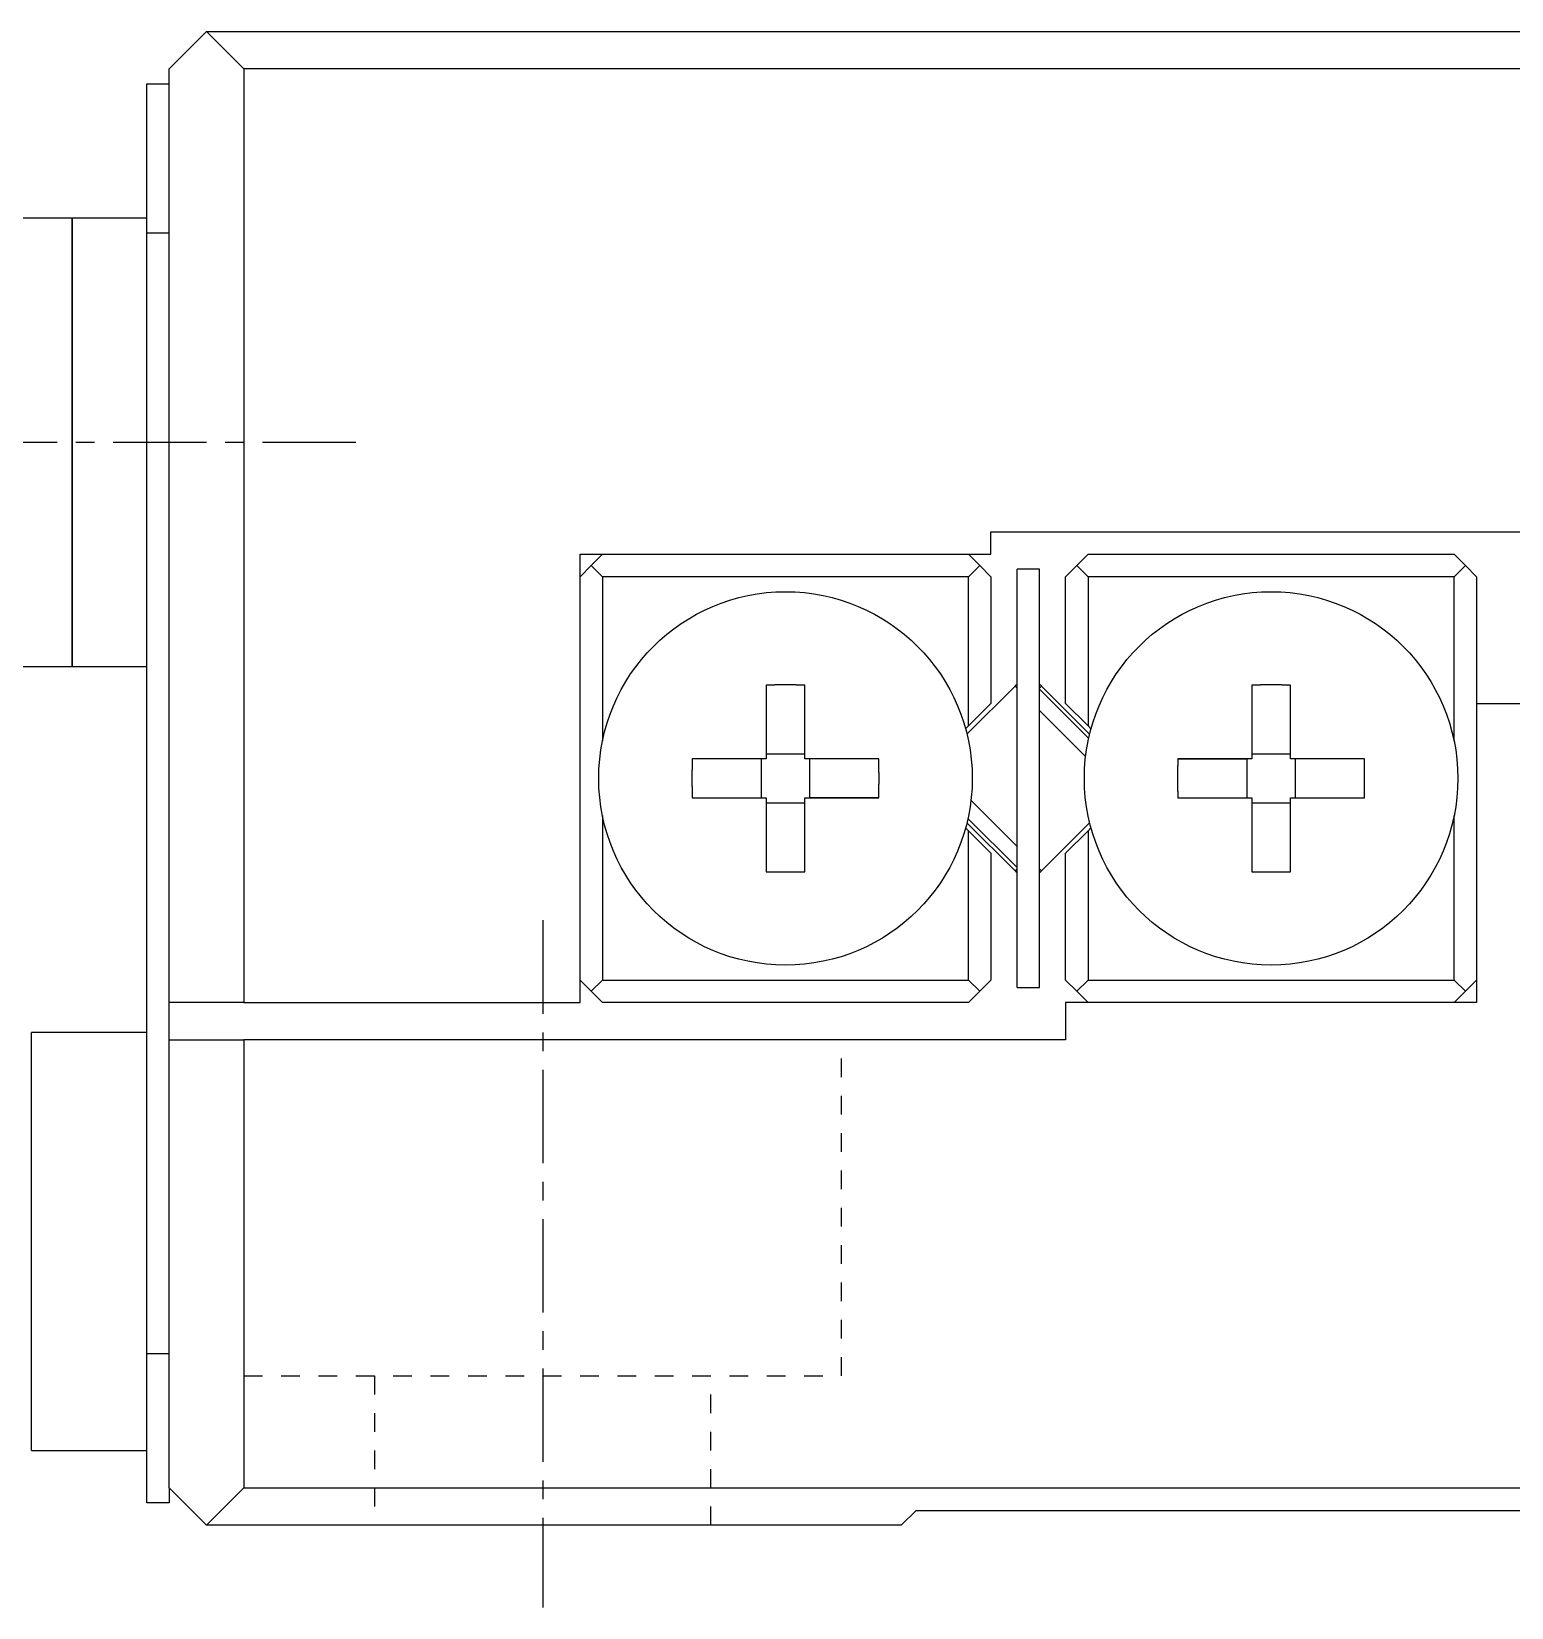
# Model space of a CAD drawing. Extents: x 535 to 879, y 88 to 377.
# Drawn here: x 594.52 to 614.33, y 158.03 to 179.13 of the extents above; entities that cross this region are included whole.
import ezdxf

# ---------------------------------------------------------------- set-up
doc = ezdxf.new("R2010")
doc.units = 0
doc.linetypes.add('CENTER', pattern=[2, 1.25, -0.25, 0.25, -0.25])
doc.linetypes.add('DOT', pattern=[0.5, 0.25, -0.25])
doc.layers.get('0').update_dxf_attribs({"linetype": 'CONTINUOUS'})

msp = doc.modelspace()

# ---------------------------------------------------------------- linework, layer by layer
at = {"color": 7, "linetype": 'CONTINUOUS'}
for p, q in [((596.863, 179.135), (596.363, 178.635)), ((597.363, 178.635), (596.863, 179.135)), ((596.863, 179.135), (655.863, 179.135)), ((596.363, 166.135), (596.363, 178.635)), ((597.363, 178.635), (597.363, 166.135)), ((655.363, 178.635), (597.363, 178.635)), ((596.063, 176.435), (596.063, 178.435)), ((596.063, 178.435), (596.363, 178.435)), ((595.063, 176.635), (591.063, 176.635)), ((595.063, 170.635), (595.063, 176.635)), ((595.063, 176.635), (595.063, 170.635)), ((596.063, 176.635), (595.063, 176.635)), ((596.063, 161.435), (596.063, 176.435)), ((607.363, 172.435), (645.363, 172.435)), ((607.363, 172.135), (607.363, 172.435)), ((601.863, 172.135), (607.363, 172.135)), ((601.863, 166.135), (601.863, 172.135)), ((602.013, 171.985), (601.863, 171.835)), ((602.013, 171.985), (602.163, 172.135)), ((602.163, 171.835), (602.013, 171.985)), ((607.063, 172.135), (607.213, 171.985)), ((607.213, 171.985), (607.063, 171.835)), ((607.363, 171.835), (607.213, 171.985)), ((608.513, 171.985), (608.363, 171.835)), ((608.513, 171.985), (608.663, 172.135)), ((608.663, 171.835), (608.513, 171.985)), ((608.663, 172.135), (613.563, 172.135)), ((613.563, 172.135), (613.713, 171.985)), ((613.713, 171.985), (613.563, 171.835)), ((613.863, 171.835), (613.713, 171.985)), ((602.163, 171.835), (602.163, 169.632)), ((607.063, 171.835), (602.163, 171.835)), ((607.063, 169.837), (607.063, 171.835)), ((607.363, 171.835), (607.363, 170.137)), ((608.013, 171.935), (607.713, 171.935)), ((607.713, 166.335), (607.713, 171.935)), ((608.013, 166.335), (608.013, 171.935)), ((608.363, 170.137), (608.363, 171.835)), ((608.663, 171.835), (608.663, 169.837)), ((613.563, 171.835), (608.663, 171.835)), ((613.563, 169.632), (613.563, 171.835)), ((613.863, 171.835), (613.863, 170.135)), ((591.063, 170.635), (595.063, 170.635)), ((595.063, 170.635), (596.063, 170.635)), ((604.353, 170.383), (604.353, 169.395)), ((604.873, 169.395), (604.873, 170.383)), ((607.686, 170.372), (607.042, 169.728)), ((608.013, 170.328), (608.535, 169.806)), ((608.684, 169.728), (608.04, 170.372)), ((610.853, 170.383), (610.853, 169.395)), ((611.373, 169.395), (611.373, 170.383)), ((607.063, 169.837), (607.363, 170.137)), ((608.363, 170.137), (608.663, 169.837)), ((613.863, 170.135), (613.863, 166.135)), ((620.363, 170.135), (613.863, 170.135)), ((607.023, 169.798), (607.063, 169.837)), ((608.535, 169.806), (608.671, 169.67)), ((608.663, 169.837), (608.702, 169.798)), ((604.873, 169.46), (604.353, 169.46)), ((611.373, 169.46), (610.853, 169.46)), ((604.353, 169.395), (603.365, 169.395)), ((604.287, 169.395), (604.287, 168.875)), ((605.861, 169.395), (604.873, 169.395)), ((604.939, 168.875), (604.939, 169.395)), ((610.853, 169.395), (609.865, 169.395)), ((609.865, 169.395), (610.787, 169.395)), ((610.853, 169.395), (610.787, 169.395)), ((610.787, 169.395), (610.787, 168.875)), ((612.361, 169.395), (611.373, 169.395)), ((611.439, 169.395), (611.373, 169.395)), ((612.361, 169.395), (611.439, 169.395)), ((611.439, 168.875), (611.439, 169.395)), ((603.365, 168.875), (604.353, 168.875)), ((603.365, 168.875), (604.287, 168.875)), ((604.287, 168.875), (604.353, 168.875)), ((604.353, 168.875), (604.353, 167.886)), ((604.353, 168.809), (604.873, 168.809)), ((604.873, 167.886), (604.873, 168.875)), ((604.873, 168.875), (605.861, 168.875)), ((604.873, 168.875), (604.939, 168.875)), ((605.861, 168.875), (604.939, 168.875)), ((609.865, 168.875), (610.853, 168.875)), ((610.853, 168.875), (610.853, 167.886)), ((610.853, 168.809), (611.373, 168.809)), ((611.373, 167.886), (611.373, 168.875)), ((611.373, 168.875), (612.361, 168.875)), ((602.163, 168.637), (602.163, 166.435)), ((607.713, 167.941), (607.055, 168.599)), ((613.563, 166.435), (613.563, 168.637)), ((607.063, 168.432), (607.023, 168.472)), ((607.042, 168.542), (607.686, 167.897)), ((607.063, 166.435), (607.063, 168.432)), ((607.363, 168.132), (607.063, 168.432)), ((608.04, 167.897), (608.684, 168.542)), ((608.663, 168.432), (608.363, 168.132)), ((608.702, 168.472), (608.663, 168.432)), ((608.663, 168.432), (608.663, 166.435)), ((607.363, 168.132), (607.363, 166.435)), ((608.363, 166.435), (608.363, 168.132)), ((601.863, 166.435), (602.013, 166.285)), ((602.013, 166.285), (602.163, 166.435)), ((602.163, 166.135), (602.013, 166.285)), ((602.163, 166.435), (607.063, 166.435)), ((607.063, 166.435), (607.213, 166.285)), ((607.213, 166.285), (607.063, 166.135)), ((607.213, 166.285), (607.363, 166.435)), ((607.713, 166.335), (608.013, 166.335)), ((608.363, 166.435), (608.513, 166.285)), ((608.513, 166.285), (608.663, 166.435)), ((608.663, 166.135), (608.513, 166.285)), ((608.663, 166.435), (613.563, 166.435)), ((613.563, 166.435), (613.713, 166.285)), ((613.713, 166.285), (613.563, 166.135)), ((613.713, 166.285), (613.863, 166.435)), ((596.363, 165.635), (596.363, 166.135)), ((597.363, 166.135), (596.363, 166.135)), ((597.363, 166.135), (601.863, 166.135)), ((607.063, 166.135), (602.163, 166.135)), ((608.363, 166.135), (608.363, 165.635)), ((613.863, 166.135), (608.363, 166.135)), ((596.063, 165.735), (594.52, 165.735)), ((594.52, 160.135), (594.52, 165.735)), ((596.363, 159.635), (596.363, 165.635)), ((596.363, 165.635), (597.363, 165.635)), ((597.363, 165.635), (597.363, 159.635)), ((608.363, 165.635), (597.363, 165.635)), ((596.063, 159.435), (596.063, 161.435)), ((594.52, 160.135), (596.063, 160.135)), ((596.363, 159.635), (596.363, 159.435)), ((596.863, 159.135), (596.363, 159.635)), ((597.363, 159.635), (596.863, 159.135)), ((597.363, 159.635), (655.363, 159.635)), ((596.363, 159.435), (596.063, 159.435)), ((606.163, 159.135), (606.363, 159.335)), ((606.363, 159.335), (646.363, 159.335)), ((606.163, 159.135), (596.863, 159.135))]:
    msp.add_line(p, q, dxfattribs=at)
at = {"color": 3, "linetype": 'CONTINUOUS'}
for p, q in [((596.363, 176.435), (596.063, 176.435)), ((607.713, 170.345), (607.686, 170.372)), ((608.04, 170.372), (608.013, 170.345)), ((608.393, 169.665), (608.013, 170.045)), ((608.63, 169.428), (608.393, 169.665)), ((607.096, 168.841), (607.713, 168.224)), ((607.686, 167.897), (607.713, 167.924)), ((608.013, 167.924), (608.04, 167.897)), ((596.063, 161.435), (596.363, 161.435))]:
    msp.add_line(p, q, dxfattribs=at)
at = {"color": 1, "linetype": 'CENTER'}
for p, q in [((581.613, 173.635), (599.013, 173.635)), ((601.363, 167.235), (601.363, 158.035))]:
    msp.add_line(p, q, dxfattribs=at)
at = {"color": 3, "linetype": 'DOT'}
for p, q in [((605.363, 161.135), (605.363, 165.635)), ((597.363, 161.135), (605.363, 161.135)), ((599.113, 161.135), (599.113, 159.135)), ((603.613, 159.135), (603.613, 161.135))]:
    msp.add_line(p, q, dxfattribs=at)
at = {"color": 7, "linetype": 'CONTINUOUS'}
for points in [[(604.873, 170.383, 0), (604.869, 170.383, 0), (604.865, 170.383, 0), (604.861, 170.383, 0), (604.857, 170.383, 0), (604.853, 170.383, 0), (604.849, 170.384, 0), (604.844, 170.384, 0), (604.84, 170.384, 0), (604.836, 170.384, 0), (604.832, 170.384, 0), (604.828, 170.384, 0), (604.824, 170.384, 0), (604.82, 170.384, 0), (604.816, 170.384, 0), (604.812, 170.384, 0), (604.808, 170.385, 0), (604.804, 170.385, 0), (604.8, 170.385, 0), (604.796, 170.385, 0), (604.792, 170.385, 0), (604.788, 170.385, 0), (604.784, 170.385, 0), (604.779, 170.385, 0), (604.775, 170.385, 0), (604.771, 170.385, 0), (604.767, 170.385, 0), (604.763, 170.385, 0), (604.759, 170.385, 0), (604.755, 170.386, 0), (604.751, 170.386, 0), (604.747, 170.386, 0), (604.743, 170.386, 0), (604.739, 170.386, 0), (604.735, 170.386, 0), (604.731, 170.386, 0), (604.727, 170.386, 0), (604.723, 170.386, 0), (604.719, 170.386, 0), (604.714, 170.386, 0), (604.71, 170.386, 0), (604.706, 170.386, 0), (604.702, 170.386, 0), (604.698, 170.386, 0), (604.694, 170.386, 0), (604.69, 170.386, 0), (604.686, 170.386, 0), (604.682, 170.386, 0), (604.678, 170.386, 0), (604.674, 170.386, 0), (604.67, 170.386, 0), (604.666, 170.387, 0), (604.662, 170.387, 0), (604.658, 170.387, 0), (604.654, 170.387, 0), (604.649, 170.387, 0), (604.645, 170.387, 0), (604.641, 170.387, 0), (604.637, 170.387, 0), (604.633, 170.387, 0), (604.629, 170.387, 0), (604.625, 170.387, 0), (604.621, 170.387, 0), (604.617, 170.387, 0), (604.613, 170.387, 0), (604.609, 170.387, 0), (604.605, 170.387, 0), (604.601, 170.387, 0), (604.597, 170.387, 0), (604.593, 170.387, 0), (604.588, 170.387, 0), (604.584, 170.387, 0), (604.58, 170.387, 0), (604.576, 170.387, 0), (604.572, 170.387, 0), (604.568, 170.387, 0), (604.564, 170.387, 0), (604.56, 170.387, 0), (604.556, 170.386, 0), (604.552, 170.386, 0), (604.548, 170.386, 0), (604.544, 170.386, 0), (604.54, 170.386, 0), (604.536, 170.386, 0), (604.532, 170.386, 0), (604.527, 170.386, 0), (604.523, 170.386, 0), (604.519, 170.386, 0), (604.515, 170.386, 0), (604.511, 170.386, 0), (604.507, 170.386, 0), (604.503, 170.386, 0), (604.499, 170.386, 0), (604.495, 170.386, 0), (604.491, 170.386, 0), (604.487, 170.386, 0), (604.483, 170.386, 0), (604.479, 170.386, 0), (604.475, 170.386, 0), (604.471, 170.386, 0), (604.467, 170.385, 0), (604.462, 170.385, 0), (604.458, 170.385, 0), (604.454, 170.385, 0), (604.45, 170.385, 0), (604.446, 170.385, 0), (604.442, 170.385, 0), (604.438, 170.385, 0), (604.434, 170.385, 0), (604.43, 170.385, 0), (604.426, 170.385, 0), (604.422, 170.385, 0), (604.418, 170.385, 0), (604.414, 170.384, 0), (604.41, 170.384, 0), (604.406, 170.384, 0), (604.402, 170.384, 0), (604.397, 170.384, 0), (604.393, 170.384, 0), (604.389, 170.384, 0), (604.385, 170.384, 0), (604.381, 170.384, 0), (604.377, 170.384, 0), (604.373, 170.383, 0), (604.369, 170.383, 0), (604.365, 170.383, 0), (604.361, 170.383, 0), (604.357, 170.383, 0), (604.353, 170.383, 0)], [(611.373, 170.383, 0), (611.369, 170.383, 0), (611.365, 170.383, 0), (611.361, 170.383, 0), (611.357, 170.383, 0), (611.353, 170.383, 0), (611.349, 170.384, 0), (611.344, 170.384, 0), (611.34, 170.384, 0), (611.336, 170.384, 0), (611.332, 170.384, 0), (611.328, 170.384, 0), (611.324, 170.384, 0), (611.32, 170.384, 0), (611.316, 170.384, 0), (611.312, 170.384, 0), (611.308, 170.385, 0), (611.304, 170.385, 0), (611.3, 170.385, 0), (611.296, 170.385, 0), (611.292, 170.385, 0), (611.288, 170.385, 0), (611.284, 170.385, 0), (611.279, 170.385, 0), (611.275, 170.385, 0), (611.271, 170.385, 0), (611.267, 170.385, 0), (611.263, 170.385, 0), (611.259, 170.385, 0), (611.255, 170.386, 0), (611.251, 170.386, 0), (611.247, 170.386, 0), (611.243, 170.386, 0), (611.239, 170.386, 0), (611.235, 170.386, 0), (611.231, 170.386, 0), (611.227, 170.386, 0), (611.223, 170.386, 0), (611.219, 170.386, 0), (611.214, 170.386, 0), (611.21, 170.386, 0), (611.206, 170.386, 0), (611.202, 170.386, 0), (611.198, 170.386, 0), (611.194, 170.386, 0), (611.19, 170.386, 0), (611.186, 170.386, 0), (611.182, 170.386, 0), (611.178, 170.386, 0), (611.174, 170.386, 0), (611.17, 170.386, 0), (611.166, 170.387, 0), (611.162, 170.387, 0), (611.158, 170.387, 0), (611.154, 170.387, 0), (611.149, 170.387, 0), (611.145, 170.387, 0), (611.141, 170.387, 0), (611.137, 170.387, 0), (611.133, 170.387, 0), (611.129, 170.387, 0), (611.125, 170.387, 0), (611.121, 170.387, 0), (611.117, 170.387, 0), (611.113, 170.387, 0), (611.109, 170.387, 0), (611.105, 170.387, 0), (611.101, 170.387, 0), (611.097, 170.387, 0), (611.093, 170.387, 0), (611.088, 170.387, 0), (611.084, 170.387, 0), (611.08, 170.387, 0), (611.076, 170.387, 0), (611.072, 170.387, 0), (611.068, 170.387, 0), (611.064, 170.387, 0), (611.06, 170.387, 0), (611.056, 170.386, 0), (611.052, 170.386, 0), (611.048, 170.386, 0), (611.044, 170.386, 0), (611.04, 170.386, 0), (611.036, 170.386, 0), (611.032, 170.386, 0), (611.027, 170.386, 0), (611.023, 170.386, 0), (611.019, 170.386, 0), (611.015, 170.386, 0), (611.011, 170.386, 0), (611.007, 170.386, 0), (611.003, 170.386, 0), (610.999, 170.386, 0), (610.995, 170.386, 0), (610.991, 170.386, 0), (610.987, 170.386, 0), (610.983, 170.386, 0), (610.979, 170.386, 0), (610.975, 170.386, 0), (610.971, 170.386, 0), (610.967, 170.385, 0), (610.962, 170.385, 0), (610.958, 170.385, 0), (610.954, 170.385, 0), (610.95, 170.385, 0), (610.946, 170.385, 0), (610.942, 170.385, 0), (610.938, 170.385, 0), (610.934, 170.385, 0), (610.93, 170.385, 0), (610.926, 170.385, 0), (610.922, 170.385, 0), (610.918, 170.385, 0), (610.914, 170.384, 0), (610.91, 170.384, 0), (610.906, 170.384, 0), (610.902, 170.384, 0), (610.897, 170.384, 0), (610.893, 170.384, 0), (610.889, 170.384, 0), (610.885, 170.384, 0), (610.881, 170.384, 0), (610.877, 170.384, 0), (610.873, 170.383, 0), (610.869, 170.383, 0), (610.865, 170.383, 0), (610.861, 170.383, 0), (610.857, 170.383, 0), (610.853, 170.383, 0)], [(603.365, 169.395, 0), (603.364, 169.391, 0), (603.364, 169.387, 0), (603.364, 169.383, 0), (603.364, 169.378, 0), (603.364, 169.374, 0), (603.364, 169.37, 0), (603.364, 169.366, 0), (603.364, 169.362, 0), (603.364, 169.358, 0), (603.364, 169.354, 0), (603.363, 169.35, 0), (603.363, 169.346, 0), (603.363, 169.342, 0), (603.363, 169.338, 0), (603.363, 169.334, 0), (603.363, 169.33, 0), (603.363, 169.326, 0), (603.363, 169.322, 0), (603.363, 169.318, 0), (603.363, 169.314, 0), (603.363, 169.309, 0), (603.362, 169.305, 0), (603.362, 169.301, 0), (603.362, 169.297, 0), (603.362, 169.293, 0), (603.362, 169.289, 0), (603.362, 169.285, 0), (603.362, 169.281, 0), (603.362, 169.277, 0), (603.362, 169.273, 0), (603.362, 169.269, 0), (603.362, 169.265, 0), (603.362, 169.261, 0), (603.362, 169.257, 0), (603.362, 169.253, 0), (603.362, 169.249, 0), (603.362, 169.244, 0), (603.361, 169.24, 0), (603.361, 169.236, 0), (603.361, 169.232, 0), (603.361, 169.228, 0), (603.361, 169.224, 0), (603.361, 169.22, 0), (603.361, 169.216, 0), (603.361, 169.212, 0), (603.361, 169.208, 0), (603.361, 169.204, 0), (603.361, 169.2, 0), (603.361, 169.196, 0), (603.361, 169.192, 0), (603.361, 169.188, 0), (603.361, 169.183, 0), (603.361, 169.179, 0), (603.361, 169.175, 0), (603.361, 169.171, 0), (603.361, 169.167, 0), (603.361, 169.163, 0), (603.361, 169.159, 0), (603.361, 169.155, 0), (603.361, 169.151, 0), (603.361, 169.147, 0), (603.361, 169.143, 0), (603.361, 169.139, 0), (603.361, 169.135, 0), (603.361, 169.131, 0), (603.361, 169.127, 0), (603.361, 169.122, 0), (603.361, 169.118, 0), (603.361, 169.114, 0), (603.361, 169.11, 0), (603.361, 169.106, 0), (603.361, 169.102, 0), (603.361, 169.098, 0), (603.361, 169.094, 0), (603.361, 169.09, 0), (603.361, 169.086, 0), (603.361, 169.082, 0), (603.361, 169.078, 0), (603.361, 169.074, 0), (603.361, 169.07, 0), (603.361, 169.066, 0), (603.361, 169.062, 0), (603.361, 169.057, 0), (603.361, 169.053, 0), (603.361, 169.049, 0), (603.361, 169.045, 0), (603.361, 169.041, 0), (603.361, 169.037, 0), (603.361, 169.033, 0), (603.361, 169.029, 0), (603.362, 169.025, 0), (603.362, 169.021, 0), (603.362, 169.017, 0), (603.362, 169.013, 0), (603.362, 169.009, 0), (603.362, 169.005, 0), (603.362, 169.001, 0), (603.362, 168.996, 0), (603.362, 168.992, 0), (603.362, 168.988, 0), (603.362, 168.984, 0), (603.362, 168.98, 0), (603.362, 168.976, 0), (603.362, 168.972, 0), (603.362, 168.968, 0), (603.362, 168.964, 0), (603.363, 168.96, 0), (603.363, 168.956, 0), (603.363, 168.952, 0), (603.363, 168.948, 0), (603.363, 168.944, 0), (603.363, 168.94, 0), (603.363, 168.936, 0), (603.363, 168.932, 0), (603.363, 168.927, 0), (603.363, 168.923, 0), (603.363, 168.919, 0), (603.364, 168.915, 0), (603.364, 168.911, 0), (603.364, 168.907, 0), (603.364, 168.903, 0), (603.364, 168.899, 0), (603.364, 168.895, 0), (603.364, 168.891, 0), (603.364, 168.887, 0), (603.364, 168.883, 0), (603.364, 168.879, 0), (603.365, 168.875, 0)], [(605.861, 168.875, 0), (605.861, 168.879, 0), (605.861, 168.883, 0), (605.861, 168.887, 0), (605.862, 168.891, 0), (605.862, 168.895, 0), (605.862, 168.899, 0), (605.862, 168.903, 0), (605.862, 168.907, 0), (605.862, 168.911, 0), (605.862, 168.915, 0), (605.862, 168.919, 0), (605.862, 168.923, 0), (605.862, 168.927, 0), (605.863, 168.932, 0), (605.863, 168.936, 0), (605.863, 168.94, 0), (605.863, 168.944, 0), (605.863, 168.948, 0), (605.863, 168.952, 0), (605.863, 168.956, 0), (605.863, 168.96, 0), (605.863, 168.964, 0), (605.863, 168.968, 0), (605.863, 168.972, 0), (605.863, 168.976, 0), (605.864, 168.98, 0), (605.864, 168.984, 0), (605.864, 168.988, 0), (605.864, 168.992, 0), (605.864, 168.996, 0), (605.864, 169.001, 0), (605.864, 169.005, 0), (605.864, 169.009, 0), (605.864, 169.013, 0), (605.864, 169.017, 0), (605.864, 169.021, 0), (605.864, 169.025, 0), (605.864, 169.029, 0), (605.864, 169.033, 0), (605.864, 169.037, 0), (605.864, 169.041, 0), (605.864, 169.045, 0), (605.864, 169.049, 0), (605.864, 169.053, 0), (605.864, 169.057, 0), (605.865, 169.062, 0), (605.865, 169.066, 0), (605.865, 169.07, 0), (605.865, 169.074, 0), (605.865, 169.078, 0), (605.865, 169.082, 0), (605.865, 169.086, 0), (605.865, 169.09, 0), (605.865, 169.094, 0), (605.865, 169.098, 0), (605.865, 169.102, 0), (605.865, 169.106, 0), (605.865, 169.11, 0), (605.865, 169.114, 0), (605.865, 169.118, 0), (605.865, 169.122, 0), (605.865, 169.127, 0), (605.865, 169.131, 0), (605.865, 169.135, 0), (605.865, 169.139, 0), (605.865, 169.143, 0), (605.865, 169.147, 0), (605.865, 169.151, 0), (605.865, 169.155, 0), (605.865, 169.159, 0), (605.865, 169.163, 0), (605.865, 169.167, 0), (605.865, 169.171, 0), (605.865, 169.175, 0), (605.865, 169.179, 0), (605.865, 169.183, 0), (605.865, 169.188, 0), (605.865, 169.192, 0), (605.865, 169.196, 0), (605.865, 169.2, 0), (605.865, 169.204, 0), (605.865, 169.208, 0), (605.864, 169.212, 0), (605.864, 169.216, 0), (605.864, 169.22, 0), (605.864, 169.224, 0), (605.864, 169.228, 0), (605.864, 169.232, 0), (605.864, 169.236, 0), (605.864, 169.24, 0), (605.864, 169.244, 0), (605.864, 169.249, 0), (605.864, 169.253, 0), (605.864, 169.257, 0), (605.864, 169.261, 0), (605.864, 169.265, 0), (605.864, 169.269, 0), (605.864, 169.273, 0), (605.864, 169.277, 0), (605.864, 169.281, 0), (605.864, 169.285, 0), (605.864, 169.289, 0), (605.863, 169.293, 0), (605.863, 169.297, 0), (605.863, 169.301, 0), (605.863, 169.305, 0), (605.863, 169.309, 0), (605.863, 169.314, 0), (605.863, 169.318, 0), (605.863, 169.322, 0), (605.863, 169.326, 0), (605.863, 169.33, 0), (605.863, 169.334, 0), (605.863, 169.338, 0), (605.862, 169.342, 0), (605.862, 169.346, 0), (605.862, 169.35, 0), (605.862, 169.354, 0), (605.862, 169.358, 0), (605.862, 169.362, 0), (605.862, 169.366, 0), (605.862, 169.37, 0), (605.862, 169.374, 0), (605.862, 169.378, 0), (605.861, 169.383, 0), (605.861, 169.387, 0), (605.861, 169.391, 0), (605.861, 169.395, 0)], [(609.865, 169.395, 0), (609.864, 169.391, 0), (609.864, 169.387, 0), (609.864, 169.383, 0), (609.864, 169.378, 0), (609.864, 169.374, 0), (609.864, 169.37, 0), (609.864, 169.366, 0), (609.864, 169.362, 0), (609.864, 169.358, 0), (609.864, 169.354, 0), (609.863, 169.35, 0), (609.863, 169.346, 0), (609.863, 169.342, 0), (609.863, 169.338, 0), (609.863, 169.334, 0), (609.863, 169.33, 0), (609.863, 169.326, 0), (609.863, 169.322, 0), (609.863, 169.318, 0), (609.863, 169.314, 0), (609.863, 169.309, 0), (609.862, 169.305, 0), (609.862, 169.301, 0), (609.862, 169.297, 0), (609.862, 169.293, 0), (609.862, 169.289, 0), (609.862, 169.285, 0), (609.862, 169.281, 0), (609.862, 169.277, 0), (609.862, 169.273, 0), (609.862, 169.269, 0), (609.862, 169.265, 0), (609.862, 169.261, 0), (609.862, 169.257, 0), (609.862, 169.253, 0), (609.862, 169.249, 0), (609.862, 169.244, 0), (609.861, 169.24, 0), (609.861, 169.236, 0), (609.861, 169.232, 0), (609.861, 169.228, 0), (609.861, 169.224, 0), (609.861, 169.22, 0), (609.861, 169.216, 0), (609.861, 169.212, 0), (609.861, 169.208, 0), (609.861, 169.204, 0), (609.861, 169.2, 0), (609.861, 169.196, 0), (609.861, 169.192, 0), (609.861, 169.188, 0), (609.861, 169.183, 0), (609.861, 169.179, 0), (609.861, 169.175, 0), (609.861, 169.171, 0), (609.861, 169.167, 0), (609.861, 169.163, 0), (609.861, 169.159, 0), (609.861, 169.155, 0), (609.861, 169.151, 0), (609.861, 169.147, 0), (609.861, 169.143, 0), (609.861, 169.139, 0), (609.861, 169.135, 0), (609.861, 169.131, 0), (609.861, 169.127, 0), (609.861, 169.122, 0), (609.861, 169.118, 0), (609.861, 169.114, 0), (609.861, 169.11, 0), (609.861, 169.106, 0), (609.861, 169.102, 0), (609.861, 169.098, 0), (609.861, 169.094, 0), (609.861, 169.09, 0), (609.861, 169.086, 0), (609.861, 169.082, 0), (609.861, 169.078, 0), (609.861, 169.074, 0), (609.861, 169.07, 0), (609.861, 169.066, 0), (609.861, 169.062, 0), (609.861, 169.057, 0), (609.861, 169.053, 0), (609.861, 169.049, 0), (609.861, 169.045, 0), (609.861, 169.041, 0), (609.861, 169.037, 0), (609.861, 169.033, 0), (609.861, 169.029, 0), (609.862, 169.025, 0), (609.862, 169.021, 0), (609.862, 169.017, 0), (609.862, 169.013, 0), (609.862, 169.009, 0), (609.862, 169.005, 0), (609.862, 169.001, 0), (609.862, 168.996, 0), (609.862, 168.992, 0), (609.862, 168.988, 0), (609.862, 168.984, 0), (609.862, 168.98, 0), (609.862, 168.976, 0), (609.862, 168.972, 0), (609.862, 168.968, 0), (609.862, 168.964, 0), (609.863, 168.96, 0), (609.863, 168.956, 0), (609.863, 168.952, 0), (609.863, 168.948, 0), (609.863, 168.944, 0), (609.863, 168.94, 0), (609.863, 168.936, 0), (609.863, 168.932, 0), (609.863, 168.927, 0), (609.863, 168.923, 0), (609.863, 168.919, 0), (609.864, 168.915, 0), (609.864, 168.911, 0), (609.864, 168.907, 0), (609.864, 168.903, 0), (609.864, 168.899, 0), (609.864, 168.895, 0), (609.864, 168.891, 0), (609.864, 168.887, 0), (609.864, 168.883, 0), (609.864, 168.879, 0), (609.865, 168.875, 0)], [(612.361, 168.875, 0), (612.361, 168.879, 0), (612.361, 168.883, 0), (612.361, 168.887, 0), (612.362, 168.891, 0), (612.362, 168.895, 0), (612.362, 168.899, 0), (612.362, 168.903, 0), (612.362, 168.907, 0), (612.362, 168.911, 0), (612.362, 168.915, 0), (612.362, 168.919, 0), (612.362, 168.923, 0), (612.362, 168.927, 0), (612.363, 168.932, 0), (612.363, 168.936, 0), (612.363, 168.94, 0), (612.363, 168.944, 0), (612.363, 168.948, 0), (612.363, 168.952, 0), (612.363, 168.956, 0), (612.363, 168.96, 0), (612.363, 168.964, 0), (612.363, 168.968, 0), (612.363, 168.972, 0), (612.363, 168.976, 0), (612.364, 168.98, 0), (612.364, 168.984, 0), (612.364, 168.988, 0), (612.364, 168.992, 0), (612.364, 168.996, 0), (612.364, 169.001, 0), (612.364, 169.005, 0), (612.364, 169.009, 0), (612.364, 169.013, 0), (612.364, 169.017, 0), (612.364, 169.021, 0), (612.364, 169.025, 0), (612.364, 169.029, 0), (612.364, 169.033, 0), (612.364, 169.037, 0), (612.364, 169.041, 0), (612.364, 169.045, 0), (612.364, 169.049, 0), (612.364, 169.053, 0), (612.364, 169.057, 0), (612.365, 169.062, 0), (612.365, 169.066, 0), (612.365, 169.07, 0), (612.365, 169.074, 0), (612.365, 169.078, 0), (612.365, 169.082, 0), (612.365, 169.086, 0), (612.365, 169.09, 0), (612.365, 169.094, 0), (612.365, 169.098, 0), (612.365, 169.102, 0), (612.365, 169.106, 0), (612.365, 169.11, 0), (612.365, 169.114, 0), (612.365, 169.118, 0), (612.365, 169.122, 0), (612.365, 169.127, 0), (612.365, 169.131, 0), (612.365, 169.135, 0), (612.365, 169.139, 0), (612.365, 169.143, 0), (612.365, 169.147, 0), (612.365, 169.151, 0), (612.365, 169.155, 0), (612.365, 169.159, 0), (612.365, 169.163, 0), (612.365, 169.167, 0), (612.365, 169.171, 0), (612.365, 169.175, 0), (612.365, 169.179, 0), (612.365, 169.183, 0), (612.365, 169.188, 0), (612.365, 169.192, 0), (612.365, 169.196, 0), (612.365, 169.2, 0), (612.365, 169.204, 0), (612.365, 169.208, 0), (612.364, 169.212, 0), (612.364, 169.216, 0), (612.364, 169.22, 0), (612.364, 169.224, 0), (612.364, 169.228, 0), (612.364, 169.232, 0), (612.364, 169.236, 0), (612.364, 169.24, 0), (612.364, 169.244, 0), (612.364, 169.249, 0), (612.364, 169.253, 0), (612.364, 169.257, 0), (612.364, 169.261, 0), (612.364, 169.265, 0), (612.364, 169.269, 0), (612.364, 169.273, 0), (612.364, 169.277, 0), (612.364, 169.281, 0), (612.364, 169.285, 0), (612.364, 169.289, 0), (612.363, 169.293, 0), (612.363, 169.297, 0), (612.363, 169.301, 0), (612.363, 169.305, 0), (612.363, 169.309, 0), (612.363, 169.314, 0), (612.363, 169.318, 0), (612.363, 169.322, 0), (612.363, 169.326, 0), (612.363, 169.33, 0), (612.363, 169.334, 0), (612.363, 169.338, 0), (612.362, 169.342, 0), (612.362, 169.346, 0), (612.362, 169.35, 0), (612.362, 169.354, 0), (612.362, 169.358, 0), (612.362, 169.362, 0), (612.362, 169.366, 0), (612.362, 169.37, 0), (612.362, 169.374, 0), (612.362, 169.378, 0), (612.361, 169.383, 0), (612.361, 169.387, 0), (612.361, 169.391, 0), (612.361, 169.395, 0)], [(604.353, 167.886, 0), (604.357, 167.886, 0), (604.361, 167.886, 0), (604.365, 167.886, 0), (604.369, 167.886, 0), (604.373, 167.886, 0), (604.377, 167.886, 0), (604.381, 167.886, 0), (604.385, 167.886, 0), (604.389, 167.885, 0), (604.393, 167.885, 0), (604.397, 167.885, 0), (604.402, 167.885, 0), (604.406, 167.885, 0), (604.41, 167.885, 0), (604.414, 167.885, 0), (604.418, 167.885, 0), (604.422, 167.885, 0), (604.426, 167.885, 0), (604.43, 167.885, 0), (604.434, 167.884, 0), (604.438, 167.884, 0), (604.442, 167.884, 0), (604.446, 167.884, 0), (604.45, 167.884, 0), (604.454, 167.884, 0), (604.458, 167.884, 0), (604.462, 167.884, 0), (604.467, 167.884, 0), (604.471, 167.884, 0), (604.475, 167.884, 0), (604.479, 167.884, 0), (604.483, 167.884, 0), (604.487, 167.884, 0), (604.491, 167.884, 0), (604.495, 167.883, 0), (604.499, 167.883, 0), (604.503, 167.883, 0), (604.507, 167.883, 0), (604.511, 167.883, 0), (604.515, 167.883, 0), (604.519, 167.883, 0), (604.523, 167.883, 0), (604.527, 167.883, 0), (604.532, 167.883, 0), (604.536, 167.883, 0), (604.54, 167.883, 0), (604.544, 167.883, 0), (604.548, 167.883, 0), (604.552, 167.883, 0), (604.556, 167.883, 0), (604.56, 167.883, 0), (604.564, 167.883, 0), (604.568, 167.883, 0), (604.572, 167.883, 0), (604.576, 167.883, 0), (604.58, 167.883, 0), (604.584, 167.883, 0), (604.588, 167.883, 0), (604.593, 167.883, 0), (604.597, 167.883, 0), (604.601, 167.883, 0), (604.605, 167.883, 0), (604.609, 167.883, 0), (604.613, 167.883, 0), (604.617, 167.883, 0), (604.621, 167.883, 0), (604.625, 167.883, 0), (604.629, 167.883, 0), (604.633, 167.883, 0), (604.637, 167.883, 0), (604.641, 167.883, 0), (604.645, 167.883, 0), (604.649, 167.883, 0), (604.654, 167.883, 0), (604.658, 167.883, 0), (604.662, 167.883, 0), (604.666, 167.883, 0), (604.67, 167.883, 0), (604.674, 167.883, 0), (604.678, 167.883, 0), (604.682, 167.883, 0), (604.686, 167.883, 0), (604.69, 167.883, 0), (604.694, 167.883, 0), (604.698, 167.883, 0), (604.702, 167.883, 0), (604.706, 167.883, 0), (604.71, 167.883, 0), (604.714, 167.883, 0), (604.719, 167.883, 0), (604.723, 167.883, 0), (604.727, 167.883, 0), (604.731, 167.883, 0), (604.735, 167.884, 0), (604.739, 167.884, 0), (604.743, 167.884, 0), (604.747, 167.884, 0), (604.751, 167.884, 0), (604.755, 167.884, 0), (604.759, 167.884, 0), (604.763, 167.884, 0), (604.767, 167.884, 0), (604.771, 167.884, 0), (604.775, 167.884, 0), (604.779, 167.884, 0), (604.784, 167.884, 0), (604.788, 167.884, 0), (604.792, 167.884, 0), (604.796, 167.885, 0), (604.8, 167.885, 0), (604.804, 167.885, 0), (604.808, 167.885, 0), (604.812, 167.885, 0), (604.816, 167.885, 0), (604.82, 167.885, 0), (604.824, 167.885, 0), (604.828, 167.885, 0), (604.832, 167.885, 0), (604.836, 167.885, 0), (604.84, 167.886, 0), (604.844, 167.886, 0), (604.849, 167.886, 0), (604.853, 167.886, 0), (604.857, 167.886, 0), (604.861, 167.886, 0), (604.865, 167.886, 0), (604.869, 167.886, 0), (604.873, 167.886, 0)], [(610.853, 167.886, 0), (610.857, 167.886, 0), (610.861, 167.886, 0), (610.865, 167.886, 0), (610.869, 167.886, 0), (610.873, 167.886, 0), (610.877, 167.886, 0), (610.881, 167.886, 0), (610.885, 167.886, 0), (610.889, 167.885, 0), (610.893, 167.885, 0), (610.897, 167.885, 0), (610.902, 167.885, 0), (610.906, 167.885, 0), (610.91, 167.885, 0), (610.914, 167.885, 0), (610.918, 167.885, 0), (610.922, 167.885, 0), (610.926, 167.885, 0), (610.93, 167.885, 0), (610.934, 167.884, 0), (610.938, 167.884, 0), (610.942, 167.884, 0), (610.946, 167.884, 0), (610.95, 167.884, 0), (610.954, 167.884, 0), (610.958, 167.884, 0), (610.962, 167.884, 0), (610.967, 167.884, 0), (610.971, 167.884, 0), (610.975, 167.884, 0), (610.979, 167.884, 0), (610.983, 167.884, 0), (610.987, 167.884, 0), (610.991, 167.884, 0), (610.995, 167.883, 0), (610.999, 167.883, 0), (611.003, 167.883, 0), (611.007, 167.883, 0), (611.011, 167.883, 0), (611.015, 167.883, 0), (611.019, 167.883, 0), (611.023, 167.883, 0), (611.027, 167.883, 0), (611.032, 167.883, 0), (611.036, 167.883, 0), (611.04, 167.883, 0), (611.044, 167.883, 0), (611.048, 167.883, 0), (611.052, 167.883, 0), (611.056, 167.883, 0), (611.06, 167.883, 0), (611.064, 167.883, 0), (611.068, 167.883, 0), (611.072, 167.883, 0), (611.076, 167.883, 0), (611.08, 167.883, 0), (611.084, 167.883, 0), (611.088, 167.883, 0), (611.093, 167.883, 0), (611.097, 167.883, 0), (611.101, 167.883, 0), (611.105, 167.883, 0), (611.109, 167.883, 0), (611.113, 167.883, 0), (611.117, 167.883, 0), (611.121, 167.883, 0), (611.125, 167.883, 0), (611.129, 167.883, 0), (611.133, 167.883, 0), (611.137, 167.883, 0), (611.141, 167.883, 0), (611.145, 167.883, 0), (611.149, 167.883, 0), (611.154, 167.883, 0), (611.158, 167.883, 0), (611.162, 167.883, 0), (611.166, 167.883, 0), (611.17, 167.883, 0), (611.174, 167.883, 0), (611.178, 167.883, 0), (611.182, 167.883, 0), (611.186, 167.883, 0), (611.19, 167.883, 0), (611.194, 167.883, 0), (611.198, 167.883, 0), (611.202, 167.883, 0), (611.206, 167.883, 0), (611.21, 167.883, 0), (611.214, 167.883, 0), (611.219, 167.883, 0), (611.223, 167.883, 0), (611.227, 167.883, 0), (611.231, 167.883, 0), (611.235, 167.884, 0), (611.239, 167.884, 0), (611.243, 167.884, 0), (611.247, 167.884, 0), (611.251, 167.884, 0), (611.255, 167.884, 0), (611.259, 167.884, 0), (611.263, 167.884, 0), (611.267, 167.884, 0), (611.271, 167.884, 0), (611.275, 167.884, 0), (611.279, 167.884, 0), (611.284, 167.884, 0), (611.288, 167.884, 0), (611.292, 167.884, 0), (611.296, 167.885, 0), (611.3, 167.885, 0), (611.304, 167.885, 0), (611.308, 167.885, 0), (611.312, 167.885, 0), (611.316, 167.885, 0), (611.32, 167.885, 0), (611.324, 167.885, 0), (611.328, 167.885, 0), (611.332, 167.885, 0), (611.336, 167.885, 0), (611.34, 167.886, 0), (611.344, 167.886, 0), (611.349, 167.886, 0), (611.353, 167.886, 0), (611.357, 167.886, 0), (611.361, 167.886, 0), (611.365, 167.886, 0), (611.369, 167.886, 0), (611.373, 167.886, 0)]]:
    msp.add_polyline3d(points, dxfattribs=at)
for centre in [(604.613, 169.135), (611.113, 169.135)]:
    msp.add_circle(centre, 2.5, dxfattribs=at)
for centre, start, end in [((607.827, 170.231), 124.9753, 135), ((607.898, 170.231), 45, 55.0247), ((607.827, 168.039), 225, 235.0247), ((607.898, 168.039), 304.9753, 315)]:
    msp.add_arc(centre, 0.2, start, end, dxfattribs=at)

doc.saveas('drawing.dxf')
